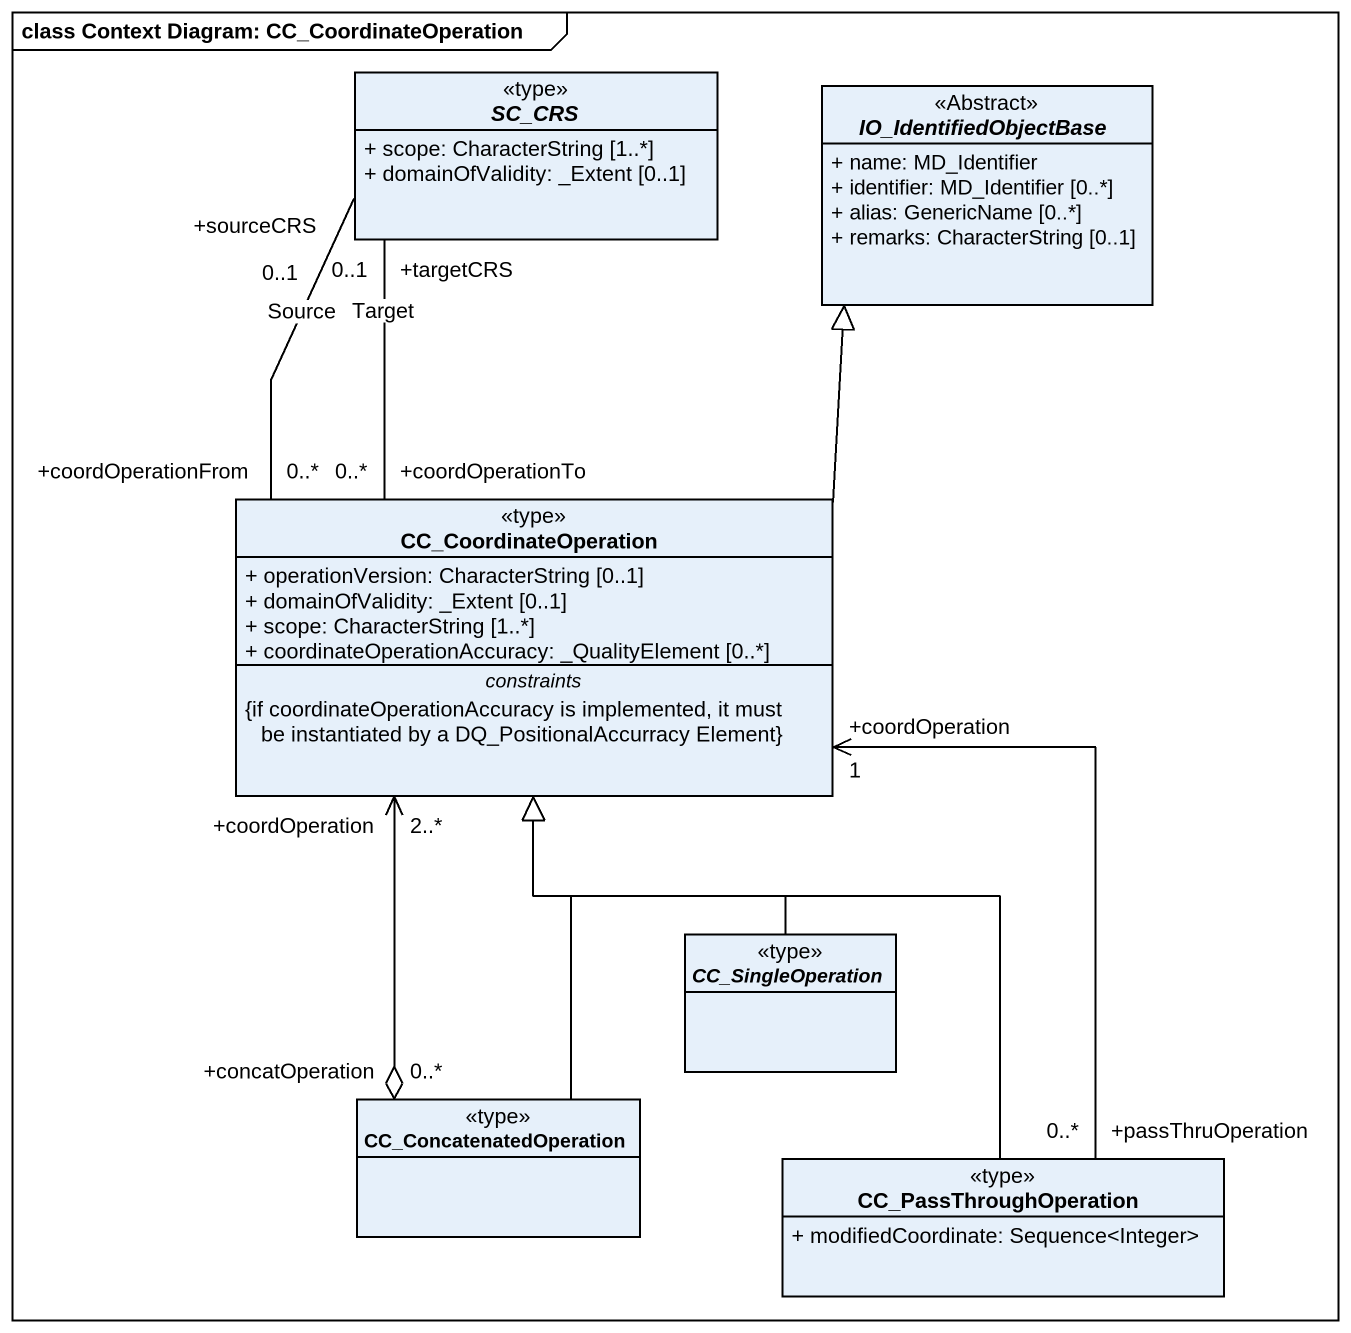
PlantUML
@startuml
mainframe class Context Diagram: CC_CoordinateOperation
hide circle
hide empty members
skinparam classAttributeIconSize 0
abstract class SC_CRS <<type>> {
  + scope: CharacterString [1..*]
  + domainOfValidity: _Extent [0..1]
}
abstract class IO_IdentifiedObjectBase <<Abstract>> {
  + name: MD_Identifier
  + identifier: MD_Identifier [0..*]
  + alias: GenericName [0..*]
  + remarks: CharacterString [0..1]
}
class CC_CoordinateOperation <<type>> {
  + operationVersion: CharacterString [0..1]
  + domainOfValidity: _Extent [0..1]
  + scope: CharacterString [1..*]
  + coordinateOperationAccuracy: _QualityElement [0..*]
  -- constraints --
  {if coordinateOperationAccuracy is implemented, it must be instantiated by a DQ_PositionalAccurracy Element}
}
abstract class CC_SingleOperation <<type>>
class CC_ConcatenatedOperation <<type>>
class CC_PassThroughOperation <<type>> {
  + modifiedCoordinate: Sequence<Integer>
}
SC_CRS "+targetCRS\n0..1" -- "+coordOperationTo\n0..*" CC_CoordinateOperation : Target
CC_CoordinateOperation "+coordOperationFrom\n0..*" -up- "+sourceCRS\n0..1" SC_CRS : Source
CC_CoordinateOperation -up-|> IO_IdentifiedObjectBase
CC_CoordinateOperation "+coordOperation\n2..*" <--o "+concatOperation\n0..*" CC_ConcatenatedOperation
CC_SingleOperation -up-|> CC_CoordinateOperation
CC_ConcatenatedOperation -up-|> CC_CoordinateOperation
CC_PassThroughOperation "+passThruOperation\n0..*" -up-> "+coordOperation\n1" CC_CoordinateOperation
CC_PassThroughOperation -up-|> CC_CoordinateOperation
@enduml
